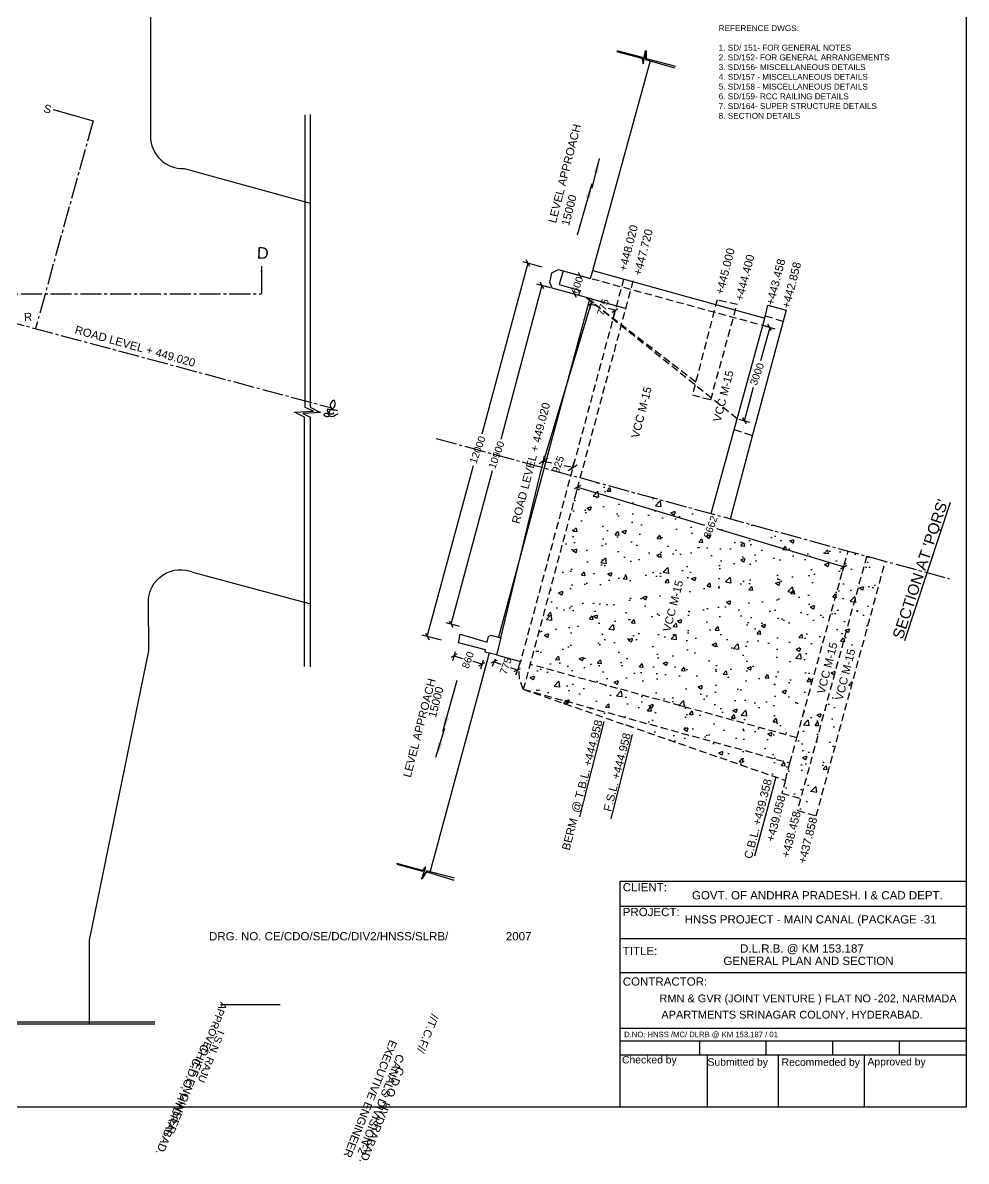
# Model space of a CAD drawing. Header units: inches. Extents: x 13587.5 to 13681, y 17072.3 to 17159.8.
# Drawn here: x 13648.66 to 13680.97, y 17072.35 to 17111.33 of the extents above; entities that cross this region are included whole.
import ezdxf

# ---------------------------------------------------------------- set-up
doc = ezdxf.new("R2010")
doc.units = ezdxf.units.IN
doc.header["$MEASUREMENT"] = 0
doc.linetypes.add('ACAD_ISO04W100', pattern=[30, 24, -3, 0, -3])
doc.linetypes.add('HIDDEN', pattern=[0.375, 0.25, -0.125])
for name, color, linetype in [('DIMENSION', 255, 'Continuous'), ('DRAWING', 2, 'Continuous'), ('Hatch', 7, 'Continuous'), ('TEXT', 255, 'Continuous'), ('TXT', 7, 'Continuous'), ('TXT @ 1', 7, 'Continuous')]:
    doc.layers.add(name, color=color, linetype=linetype)
doc.styles.add('Notes', font='arial.ttf', dxfattribs={"height": 0.1})
doc.styles.get("Standard").update_dxf_attribs({"font": 'arial.ttf'})
doc.dimstyles.get("Standard").update_dxf_attribs({"dimtxt": 0.18, "dimasz": 0.18, "dimexe": 0.18, "dimexo": 0.0625, "dimgap": 0.09, "dimtad": 0, "dimtih": 1, "dimtoh": 1, "dimdec": 4, "dimzin": 0, "dimdsep": 46, "dimtxsty": 'Standard', "dimblk": 'OBLIQUE', "dimcen": 0.09, "dimadec": 0, "dimazin": 0, "dimtfac": 1, "dimtdec": 4, "dimtofl": 0, "dimtmove": 0, "dimatfit": 3, "dimfxl": 1, "dimtolj": 1, "dimtzin": 0, "dimarcsym": 0})

# ---------------------------------------------------------------- blocks, each defined once
blk = doc.blocks.new('_Oblique')
at = {"color": 0, "linetype": 'ByBlock', "lineweight": -2}
blk.add_line((-0.5, -0.5), (0.5, 0.5), dxfattribs=at)
blk = doc.blocks.new('*D27')
at = {"layer": 'Defpoints', "color": 0, "transparency": 16777216}
for p in [(13666.441, 17102.333), (13666.79, 17102.239), (13663.681, 17090.64)]:
    blk.add_point(p, dxfattribs=at)
at = {"layer": 'DIMENSION', "color": 0, "lineweight": -2, "transparency": 16777216}
for p, q in [((13666.441, 17102.333), (13665.029, 17097.065)), ((13666.73, 17102.255), (13666.268, 17102.379)), ((13663.332, 17090.734), (13664.744, 17096.002)), ((13663.621, 17090.657), (13663.159, 17090.78))]:
    blk.add_line(p, q, dxfattribs=at)
at = {"layer": 'DIMENSION', "color": 0, "lineweight": -2, "transparency": 16777216, "xscale": 0.18, "yscale": 0.18, "zscale": 0.18}
for p, rotation in [((13666.441, 17102.333), 74.99441424920172), ((13663.332, 17090.734), 254.9944142492017)]:
    blk.add_blockref('_Oblique', p, dxfattribs=dict(at, rotation=rotation))
at = {"layer": 'DIMENSION', "color": 0, "transparency": 16777216, "insert": (13664.887, 17096.533), "char_height": 0.25, "attachment_point": 5, "rotation": 70}
blk.add_mtext('\\A1;10900', dxfattribs=at)
blk = doc.blocks.new('*D28')
at = {"layer": 'Defpoints', "color": 0, "transparency": 16777216}
for p in [(13666.51, 17102.95), (13662.517, 17090.315), (13663.066, 17090.167)]:
    blk.add_point(p, dxfattribs=at)
at = {"layer": 'DIMENSION', "color": 0, "lineweight": -2, "transparency": 16777216}
for p, q in [((13665.961, 17103.098), (13664.382, 17097.238)), ((13666.449, 17102.966), (13665.787, 17103.144)), ((13662.517, 17090.315), (13664.096, 17096.175)), ((13663.005, 17090.184), (13662.344, 17090.362))]:
    blk.add_line(p, q, dxfattribs=at)
at = {"layer": 'DIMENSION', "color": 0, "lineweight": -2, "transparency": 16777216, "xscale": 0.18, "yscale": 0.18, "zscale": 0.18}
for p, rotation in [((13665.961, 17103.098), 74.92113919384813), ((13662.517, 17090.315), 254.9211391938481)]:
    blk.add_blockref('_Oblique', p, dxfattribs=dict(at, rotation=rotation))
at = {"layer": 'DIMENSION', "color": 0, "transparency": 16777216, "insert": (13664.239, 17096.706), "char_height": 0.25, "attachment_point": 5, "rotation": 70}
blk.add_mtext('\\A1;12000', dxfattribs=at)
blk = doc.blocks.new('*D29')
at = {"layer": 'Defpoints', "color": 0, "transparency": 16777216}
for p in [(13666.494, 17096.323), (13666.474, 17096.233), (13667.474, 17096.006)]:
    blk.add_point(p, dxfattribs=at)
at = {"layer": 'Hatch', "color": 0, "lineweight": -2, "transparency": 16777216}
for p, q in [((13666.488, 17096.294), (13666.534, 17096.498)), ((13666.494, 17096.323), (13666.781, 17096.258)), ((13667.488, 17096.067), (13667.535, 17096.271)), ((13667.495, 17096.096), (13667.209, 17096.161))]:
    blk.add_line(p, q, dxfattribs=at)
at = {"layer": 'Hatch', "color": 0, "lineweight": -2, "transparency": 16777216, "xscale": 0.25, "yscale": 0.25, "zscale": 0.25}
for p, rotation in [((13666.494, 17096.323), 167.2082030766544), ((13667.495, 17096.096), 347.2082030766544)]:
    blk.add_blockref('_Oblique', p, dxfattribs=dict(at, rotation=rotation))
at = {"layer": 'Hatch', "color": 0, "transparency": 16777216, "insert": (13666.995, 17096.209), "char_height": 0.25, "attachment_point": 5, "rotation": 70}
blk.add_mtext('\\A1;925', dxfattribs=at)
blk = doc.blocks.new('*D30')
at = {"layer": 'Defpoints', "color": 0, "transparency": 16777216}
for p in [(13674, 17100.964), (13673.129, 17097.771), (13673.373, 17097.704)]:
    blk.add_point(p, dxfattribs=at)
at = {"layer": 'DIMENSION', "color": 0, "lineweight": -2, "transparency": 16777216}
for p, q in [((13674.244, 17100.897), (13673.931, 17099.748)), ((13674.06, 17100.947), (13674.418, 17100.85)), ((13673.373, 17097.704), (13673.686, 17098.852)), ((13673.189, 17097.754), (13673.547, 17097.657))]:
    blk.add_line(p, q, dxfattribs=at)
at = {"layer": 'DIMENSION', "color": 0, "lineweight": -2, "transparency": 16777216, "xscale": 0.18, "yscale": 0.18, "zscale": 0.18}
for p, rotation in [((13674.244, 17100.897), 74.7394224829273), ((13673.373, 17097.704), 254.7394224829273)]:
    blk.add_blockref('_Oblique', p, dxfattribs=dict(at, rotation=rotation))
at = {"layer": 'DIMENSION', "color": 0, "transparency": 16777216, "insert": (13673.808, 17099.3), "char_height": 0.25, "attachment_point": 5, "rotation": 70}
blk.add_mtext('\\A1;3000', dxfattribs=at)
blk = doc.blocks.new('*D31')
at = {"layer": 'Defpoints', "color": 0, "transparency": 16777216}
for p in [(13667.745, 17102.671), (13667.556, 17102.036), (13667.556, 17102.036)]:
    blk.add_point(p, dxfattribs=at)
at = {"layer": 'DIMENSION', "color": 0, "lineweight": -2, "transparency": 16777216}
for p, q in [((13667.685, 17102.689), (13667.572, 17102.722)), ((13667.745, 17102.671), (13667.744, 17102.669)), ((13667.496, 17102.053), (13667.383, 17102.087)), ((13667.556, 17102.036), (13667.556, 17102.037))]:
    blk.add_line(p, q, dxfattribs=at)
at = {"layer": 'DIMENSION', "color": 0, "lineweight": -2, "transparency": 16777216, "xscale": 0.1666666666666667, "yscale": 0.1666666666666667, "zscale": 0.1666666666666667}
for p, rotation in [((13667.745, 17102.671), 73.44741082987895), ((13667.556, 17102.036), 253.447410829879)]:
    blk.add_blockref('_Oblique', p, dxfattribs=dict(at, rotation=rotation))
at = {"layer": 'DIMENSION', "color": 0, "transparency": 16777216, "insert": (13667.65, 17102.353), "char_height": 0.25, "attachment_point": 5, "rotation": 70}
blk.add_mtext('\\A1;600', dxfattribs=at)
blk = doc.blocks.new('*D32')
at = {"layer": 'Defpoints', "color": 0, "transparency": 16777216}
for p in [(13668.134, 17101.745), (13668.121, 17101.697), (13668.956, 17101.532)]:
    blk.add_point(p, dxfattribs=at)
at = {"layer": 'DIMENSION', "color": 0, "lineweight": -2, "transparency": 16777216}
for p, q in [((13668.118, 17101.684), (13668.076, 17101.523)), ((13668.121, 17101.697), (13668.357, 17101.636)), ((13668.943, 17101.484), (13668.707, 17101.545)), ((13668.94, 17101.471), (13668.898, 17101.31))]:
    blk.add_line(p, q, dxfattribs=at)
at = {"layer": 'DIMENSION', "color": 0, "lineweight": -2, "transparency": 16777216, "xscale": 0.1666666666666667, "yscale": 0.1666666666666667, "zscale": 0.1666666666666667}
for p, rotation in [((13668.121, 17101.697), 165.4650143944354), ((13668.943, 17101.484), 345.4650143944354)]:
    blk.add_blockref('_Oblique', p, dxfattribs=dict(at, rotation=rotation))
at = {"layer": 'DIMENSION', "color": 0, "transparency": 16777216, "insert": (13668.532, 17101.59), "char_height": 0.25, "attachment_point": 5, "rotation": 70}
blk.add_mtext('\\A1;775', dxfattribs=at)
blk = doc.blocks.new('*D33')
at = {"layer": 'Defpoints', "color": 0, "transparency": 16777216}
for p in [(13663.429, 17089.654), (13663.489, 17089.855), (13664.448, 17089.569)]:
    blk.add_point(p, dxfattribs=at)
at = {"layer": 'DIMENSION', "color": 0, "lineweight": -2, "transparency": 16777216}
for p, q in [((13663.471, 17089.795), (13663.378, 17089.481)), ((13663.429, 17089.654), (13663.736, 17089.563)), ((13664.388, 17089.368), (13664.082, 17089.459)), ((13664.43, 17089.509), (13664.337, 17089.196))]:
    blk.add_line(p, q, dxfattribs=at)
at = {"layer": 'DIMENSION', "color": 0, "lineweight": -2, "transparency": 16777216, "xscale": 0.1666666666666667, "yscale": 0.1666666666666667, "zscale": 0.1666666666666667}
for p, rotation in [((13663.429, 17089.654), 163.400132280074), ((13664.388, 17089.368), 343.400132280074)]:
    blk.add_blockref('_Oblique', p, dxfattribs=dict(at, rotation=rotation))
at = {"layer": 'DIMENSION', "color": 0, "transparency": 16777216, "insert": (13663.909, 17089.511), "char_height": 0.25, "attachment_point": 5, "rotation": 70}
blk.add_mtext('\\A1;860', dxfattribs=at)
blk = doc.blocks.new('*D34')
at = {"layer": 'Defpoints', "color": 0, "transparency": 16777216}
for p in [(13664.856, 17089.6), (13665.655, 17089.311), (13665.602, 17089.164)]:
    blk.add_point(p, dxfattribs=at)
at = {"layer": 'DIMENSION', "color": 0, "lineweight": -2, "transparency": 16777216}
for p, q in [((13664.835, 17089.541), (13664.742, 17089.284)), ((13664.803, 17089.453), (13665.033, 17089.37)), ((13665.602, 17089.164), (13665.371, 17089.247)), ((13665.634, 17089.252), (13665.541, 17088.995))]:
    blk.add_line(p, q, dxfattribs=at)
at = {"layer": 'DIMENSION', "color": 0, "lineweight": -2, "transparency": 16777216, "xscale": 0.1666666666666667, "yscale": 0.1666666666666667, "zscale": 0.1666666666666667}
for p, rotation in [((13664.803, 17089.453), 160.0814561538622), ((13665.602, 17089.164), 340.0814561538622)]:
    blk.add_blockref('_Oblique', p, dxfattribs=dict(at, rotation=rotation))
at = {"layer": 'DIMENSION', "color": 0, "transparency": 16777216, "insert": (13665.202, 17089.309), "char_height": 0.25, "attachment_point": 5, "rotation": 70}
blk.add_mtext('\\A1;775', dxfattribs=at)
blk = doc.blocks.new('*D85')
at = {"layer": 'Defpoints', "color": 0, "transparency": 16777216}
for p in [(13667.681, 17095.499), (13676.795, 17092.765), (13676.774, 17092.696)]:
    blk.add_point(p, dxfattribs=at)
at = {"layer": 'DIMENSION', "color": 0, "lineweight": -2, "transparency": 16777216}
for p, q in [((13667.663, 17095.439), (13667.609, 17095.258)), ((13667.661, 17095.43), (13672.009, 17094.126)), ((13676.774, 17092.696), (13672.426, 17094)), ((13676.777, 17092.705), (13676.722, 17092.524))]:
    blk.add_line(p, q, dxfattribs=at)
at = {"layer": 'DIMENSION', "color": 0, "lineweight": -2, "transparency": 16777216, "xscale": 0.18, "yscale": 0.18, "zscale": 0.18}
for p, rotation in [((13667.661, 17095.43), 163.3005689006926), ((13676.774, 17092.696), 343.3005689006926)]:
    blk.add_blockref('_Oblique', p, dxfattribs=dict(at, rotation=rotation))
at = {"layer": 'DIMENSION', "color": 0, "transparency": 16777216, "insert": (13672.217, 17094.063), "char_height": 0.25, "attachment_point": 5, "rotation": 70}
blk.add_mtext('\\A1;8662', dxfattribs=at)

msp = doc.modelspace()

# ---------------------------------------------------------------- hatches: boundary and pattern name
at = {"layer": 'Hatch'}
h = msp.add_hatch(dxfattribs=at)
h.set_pattern_fill('AR-CONC', color=256, scale=0.2, style=0)
h.set_pattern_definition([(50, (0, 0), (1.434520365, -0.12550427), [0.15, -1.65]), (355, (0, 0), (-0.27750267, 1.50438427), [0.12, -1.32]), (100.4514, (0.1195, -0.0105), (1.15701876, 1.37887908), [0.12748038, -1.40228422]), (46.1842, (0, 0.4), (2.1344821, -0.33103803), [0.225, -2.475]), (96.6356, (0.1779, 0.3724), (1.86932541, 1.94823574), [0.19122058, -2.103426]), (351.1842, (0, 0.4), (1.8693239, 1.9482372), [0.18, -1.98]), (21, (0.2, 0.3), (1.193814104, -0.80523778), [0.15, -1.65]), (326, (0.2, 0.3), (0.48663066, 1.45030009), [0.12, -1.32]), (71.4514, (0.2995, 0.2329), (1.68044526, 0.64506099), [0.12748038, -1.40228422]), (37.5, (0, 0), (0.024319711, 0.665787708), [0, -1.304, 0, -1.34, 0, -1.325]), (7.5, (0, 0), (0.526139075, 0.788823424), [0, -0.764, 0, -1.274, 0, -0.505]), (327.5, (-0.446, 0), (1.067644872, -0.045109743), [0, -0.5, 0, -1.56, 0, -2.07]), (317.5, (-0.646, 0), (1.16637234, 0.200209965), [0, -0.65, 0, -1.036, 0, -1.47])])
h.paths.add_polyline_path([(13667.74842, 17095.74939), (13678.20232, 17092.89216), (13675.83601, 17084.17286), (13675.1904, 17084.36264), (13675.30036, 17084.76641), (13674.65613, 17084.94538), (13674.78015, 17085.38887), (13665.80437, 17088.50577), (13666.03433, 17089.36262)])

# ---------------------------------------------------------------- linework, layer by layer
at = {"layer": 'DIMENSION'}
for points in [[(13668.1745, 17101.86929), (13669.28845, 17101.55715)], [(13664.88665, 17089.6917), (13665.70902, 17089.45797), (13665.65507, 17089.31073)]]:
    msp.add_lwpolyline(points, dxfattribs=at)
at = {"layer": 'DRAWING'}
for points in [[(13680.97152, 17074.19685), (13587.58711, 17074.19685), (13587.58711, 17159.84812), (13680.97152, 17159.84812)], [(13669.1233, 17081.94203), (13680.97152, 17081.94203), (13680.97152, 17074.19685), (13669.1233, 17074.19685)]]:
    msp.add_lwpolyline(points, close=True, dxfattribs=at)
for points in [[(13651.0964, 17138.18179), (13651.0964, 17135.16333), (13653.03583, 17125.3612), (13653.03583, 17107.44128, 0.42871273), (13654.19164, 17106.34103), (13658.50774, 17105.15406)], [(13650.94661, 17077.04525), (13650.94661, 17079.92044), (13652.98273, 17089.82189), (13652.96702, 17091.48977, -0.54692454), (13654.52193, 17092.50686), (13658.46636, 17091.44447)]]:
    msp.add_lwpolyline(points, format="xyb", dxfattribs=at)
at = {"layer": 'DRAWING', "linetype": 'ACAD_ISO04W100', "ltscale": 0.03}
for points in [[(13588.88308, 17116.97302), (13659.24911, 17098.14021)], [(13651.07179, 17107.97315), (13649.09232, 17100.82824)], [(13624.1171, 17102.05164), (13656.83819, 17102.05164)], [(13662.81545, 17097.09765), (13680.39916, 17092.29173)]]:
    msp.add_lwpolyline(points, dxfattribs=at)
at = {"layer": 'DRAWING'}
for points in [[(13668.99465, 17110.34575), (13669.85802, 17110.11557), (13669.90652, 17109.92416), (13669.99868, 17110.33606), (13669.98624, 17110.06744), (13670.98309, 17109.78919)], [(13669.00911, 17110.38166), (13669.87131, 17110.15528), (13669.90951, 17109.99173), (13669.99139, 17110.37928), (13670.01483, 17110.34416), (13670.01222, 17110.10222), (13671.01318, 17109.84553)], [(13668.1842, 17102.84636), (13670.15978, 17110.04215)], [(13658.31405, 17089.28613), (13658.31405, 17097.82423), (13657.97328, 17097.99697), (13658.61461, 17098.02905), (13658.33856, 17098.15427), (13658.33856, 17108.17578)], [(13658.50774, 17108.18728), (13658.50774, 17098.17202), (13658.85501, 17097.98638), (13658.2521, 17097.95159), (13658.50036, 17097.82876), (13658.50036, 17089.27617)], [(13665.03353, 17090.27355), (13666.43562, 17096.10575), (13668.1745, 17101.86929), (13666.79029, 17102.23903), (13666.71597, 17102.44278), (13666.77766, 17102.7662), (13667.00901, 17102.87786), (13668.10777, 17102.5689), (13668.1842, 17102.84636), (13674.06942, 17101.21887), (13674.18134, 17101.65939), (13674.81096, 17101.4834), (13673.64623, 17097.16982), (13672.89105, 17094.33418)], [(13667.17326, 17102.83167), (13667.02836, 17102.36678), (13667.75519, 17102.16536), (13667.69375, 17101.9977)], [(13668.08303, 17101.90108), (13664.95052, 17090.29524)], [(13672.24209, 17094.52119), (13674.06942, 17101.21887)], [(13664.88665, 17089.6917), (13664.49802, 17089.77507), (13664.50954, 17089.85268), (13663.58075, 17090.10178), (13663.64608, 17090.39535), (13664.56496, 17090.12166), (13664.61157, 17090.31315), (13664.69406, 17090.36225), (13665.03353, 17090.27355), (13664.88665, 17089.6917)], [(13664.63103, 17089.74847), (13662.60487, 17082.23009)], [(13674.44917, 17085.5038), (13673.72013, 17082.79434)], [(13661.47043, 17082.52301), (13662.35156, 17082.28267), (13662.44111, 17082.3823), (13662.31933, 17082.0162), (13662.35603, 17082.02956), (13662.50128, 17082.25709), (13663.42173, 17081.97396)], [(13663.44698, 17082.0377), (13662.48939, 17082.29356), (13662.34464, 17082.04512), (13662.46713, 17082.43818), (13662.34836, 17082.30469), (13661.4771, 17082.54024)], [(13669.1233, 17081.08275), (13680.97152, 17081.08275)], [(13669.1233, 17079.9706), (13680.97152, 17079.9706)], [(13669.1233, 17078.80711), (13680.97152, 17078.80711)], [(13594.67254, 17076.93883), (13624.20737, 17076.93883), (13624.29292, 17077.27678), (13624.56375, 17076.55133), (13624.78036, 17077.04862), (13653.18468, 17077.04862)], [(13594.70052, 17077.02966), (13624.16205, 17077.02966), (13624.29208, 17077.49842), (13624.57095, 17076.65621), (13624.74404, 17077.12375), (13653.192, 17077.12375)], [(13669.1233, 17076.9063), (13680.97152, 17076.9063)], [(13669.1233, 17076.47432), (13680.97152, 17076.47432)], [(13671.83341, 17076.47432), (13671.83341, 17075.99652)], [(13674.11375, 17076.47432), (13674.11375, 17075.99652)], [(13676.39461, 17076.47432), (13676.39461, 17075.99652)], [(13678.67066, 17076.47432), (13678.67066, 17075.99652)], [(13669.1233, 17075.99652), (13680.97152, 17075.99652)], [(13672.09938, 17075.99652), (13672.09938, 17074.19685)], [(13674.53427, 17075.99652), (13674.53427, 17074.19685)], [(13677.47486, 17075.99652), (13677.47486, 17074.19685)]]:
    msp.add_lwpolyline(points, dxfattribs=at)
at = {"layer": 'DRAWING', "linetype": 'HIDDEN'}
for points in [[(13669.23987, 17102.55443), (13665.70902, 17089.45797)], [(13674.18897, 17100.91199), (13668.10777, 17102.5689)], [(13669.55806, 17102.49215), (13665.80437, 17088.50577), (13665.66828, 17088.86852), (13665.65507, 17089.31073)], [(13673.12863, 17097.77061), (13667.94775, 17101.92411)], [(13671.70944, 17099.02766), (13668.14365, 17101.76706)], [(13671.59479, 17098.5876), (13672.22217, 17098.42224), (13673.12237, 17101.68151), (13672.43968, 17101.83947), (13671.59479, 17098.5876)], [(13674.08846, 17101.29381), (13674.70837, 17101.10343)], [(13673.02731, 17097.39927), (13673.65377, 17097.19776)], [(13665.80437, 17088.50577), (13674.78015, 17085.38887), (13674.93223, 17085.98489), (13675.17023, 17086.8461), (13676.79486, 17092.76483), (13676.93239, 17093.23926)], [(13677.56094, 17093.06747), (13675.1904, 17084.36264), (13675.83601, 17084.17286), (13678.20232, 17092.89216)], [(13675.17023, 17086.8461), (13666.03433, 17089.36262)], [(13665.80437, 17088.50577), (13674.93198, 17085.98391)], [(13674.78015, 17085.38887), (13674.65613, 17084.94538), (13675.30036, 17084.76641)]]:
    msp.add_lwpolyline(points, dxfattribs=at)
at = {"layer": 'DRAWING'}
msp.add_spline([(13659.44934, 17097.9409), (13659.19398, 17097.84873), (13659.19398, 17098.07301), (13659.32935, 17098.1621), (13659.32012, 17098.40174), (13659.20013, 17098.16517), (13659.4278, 17098.05765), (13659.20321, 17098.07915), (13659.0863, 17098.08222), (13659.12937, 17097.94397), (13659.13245, 17097.84873), (13659.00938, 17097.87024), (13658.98785, 17097.93168), (13659.10476, 17097.95319), (13659.24936, 17097.93476), (13659.30947, 17097.95552), (13659.30872, 17097.98469)], degree=3, dxfattribs=at)
at = {"layer": 'TXT'}
for p, q in [((13655.43985, 17077.71688), (13657.47835, 17077.71688)), ((13655.44091, 17077.71931), (13657.47941, 17077.71931))]:
    msp.add_line(p, q, dxfattribs=at)

# ---------------------------------------------------------------- texts
at = {"layer": 'DIMENSION', "insert": (13672.49465, 17111.24342), "char_height": 0.2, "width": 6.0251852, "attachment_point": 1}
msp.add_mtext('REFERENCE DWGS:\\P\\P1. SD/ 151- FOR GENERAL NOTES\\P2. SD/152- FOR GENERAL ARRANGEMENTS\\P3. SD/156- MISCELLANEOUS DETAILS\\P4. SD/157 - MISCELLANEOUS DETAILS\\P5. SD/158 - MISCELLANEOUS DETAILS\\P6. SD/159- RCC RAILING DETAILS\\P7. SD/164- SUPER STRUCTURE DETAILS\\P8. SECTION DETAILS', dxfattribs=at)
at = {"layer": 'TEXT'}
for s, height, rotation, p in [('S', 0.27648, 344.27013, (13649.35297, 17108.28075)), ('LEVEL APPROACH', 0.27648, 75.668613, (13666.92258, 17104.44945)), ('15000', 0.27648, 75.668613, (13667.37028, 17104.35635)), ('+448.020', 0.27648, 75.668613, (13669.33287, 17102.79522)), ('+447.720', 0.27648, 75.668613, (13669.8395, 17102.6506)), ('D', 0.39813, 357.501203, (13656.67509, 17103.25486)), ('+445.000', 0.27648, 75.668613, (13672.64915, 17102.00047)), ('+444.400', 0.27648, 75.668613, (13673.32138, 17101.77964)), ('+443.458', 0.27648, 75.668613, (13674.38005, 17101.63375)), ('+442.858', 0.27648, 75.668613, (13674.91997, 17101.52364)), ('R', 0.27648, 2.689116, (13648.71123, 17101.11397)), ('ROAD LEVEL + 449.020', 0.27648, 344.27013, (13650.42216, 17100.69746)), ('VCC M-15', 0.27648, 75.668613, (13672.56098, 17097.63954)), ('VCC M-15', 0.27648, 75.668613, (13669.7596, 17097.08327)), ('ROAD LEVEL + 449.020', 0.27648, 75.668613, (13665.67207, 17094.15529)), ("%%USECTION AT 'PQRS'", 0.3762887, 71.728684, (13678.79306, 17090.19766)), ('VCC M-15', 0.27648, 75.668613, (13670.83831, 17090.45295)), ('VCC M-15', 0.27648, 75.668613, (13676.12154, 17088.32858)), ('VCC M-15', 0.27648, 75.668613, (13676.73327, 17088.10389)), ('LEVEL APPROACH', 0.27648, 75.668613, (13661.94807, 17085.4682)), ('15000', 0.27648, 75.668613, (13662.80921, 17087.51393)), ('BERM %%U @ T.B.L. +444.958', 0.27648, 75.668613, (13667.38577, 17082.97223)), ('  %%U  F.S.L. +444.958', 0.27648, 75.668613, (13668.70387, 17083.88288)), ('C.B.L. +439.358', 0.27648, 75.668613, (13673.62685, 17082.68186)), ('+439.058', 0.27648, 75.668613, (13674.38653, 17083.26794)), ('+438.458', 0.27648, 75.668613, (13674.90764, 17082.7217)), ('+437.858', 0.27648, 75.668613, (13675.47435, 17082.5175))]:
    msp.add_text(s, height=height, rotation=rotation, dxfattribs=at).set_placement(p)
for s, height, p in [('CLIENT:', 0.282217, (13669.20979, 17081.59056)), ('GOVT. OF ANDHRA PRADESH. I & CAD DEPT.', 0.2822166, (13671.58097, 17081.31312)), ('PROJECT:', 0.282217, (13669.20979, 17080.74117)), ('HNSS PROJECT - MAIN CANAL (PACKAGE -31', 0.2822166, (13671.3282, 17080.48817)), ('DRG. NO. CE/CDO/SE/DC/DIV2/HNSS/SLRB/                  2007', 0.2822166, (13655.04276, 17079.91014)), ('TITLE:', 0.282217, (13669.20979, 17079.40546)), ('D.L.R.B. @ KM 153.187', 0.2822166, (13673.22804, 17079.49151)), ('GENERAL PLAN AND SECTION', 0.2822166, (13672.6565, 17079.06746)), ('CONTRACTOR:', 0.2822166, (13669.20979, 17078.35958)), ('RMN & GVR (JOINT VENTURE ) FLAT NO -202, NARMADA', 0.2681057, (13670.46813, 17077.78854)), ('APARTMENTS SRINAGAR COLONY, HYDERABAD.', 0.2681057, (13670.53232, 17077.23277)), ('D.NO: HNSS /MC/ DLRB @ KM 153.187 / 01', 0.187674, (13669.25858, 17076.59551)), ('Checked by', 0.253995, (13669.18333, 17075.69648)), ('Submitted by', 0.2539949, (13672.11249, 17075.62059)), ('Recommeded by', 0.2539949, (13674.64846, 17075.61562)), ('Approved by', 0.2539949, (13677.59057, 17075.62904))]:
    msp.add_text(s, height=height, dxfattribs=at).set_placement(p)
at = {"layer": 'TXT @ 1', "style": 'Notes'}
for s, height, p in [('APPROVED ', 0.25, (13655.4391, 17077.81563)), ('APPROVED ', 0.25, (13655.44016, 17077.81806)), ('//T.C.F//', 0.275, (13662.66052, 17077.41336)), ('I.S.N. RAJU', 0.25, (13655.3496, 17076.84813)), ('I.S.N. RAJU', 0.25, (13655.35066, 17076.85056)), ('EXECUTIVE ENGINEER', 0.275, (13661.23577, 17076.52586)), ('EXECUTIVE ENGINEER', 0.275, (13661.23683, 17076.52828)), ('CHIEF ENGINEER,', 0.275, (13654.7881, 17076.38488)), ('CHIEF ENGINEER,', 0.275, (13654.78916, 17076.38731)), ('C.D.O, HYDRABAD.', 0.275, (13654.51985, 17075.90488)), ('C.D.O, HYDRABAD.', 0.275, (13654.52091, 17075.90731)), ('CANALS DIVISION-2', 0.275, (13661.48452, 17076.04361)), ('CANALS DIVISION-2', 0.275, (13661.48558, 17076.04603)), ('C.D.O, HYDRABAD.', 0.275, (13661.48477, 17075.60111)), ('C.D.O, HYDRABAD.', 0.275, (13661.48583, 17075.60353))]:
    msp.add_text(s, height=height, rotation=248.185399, dxfattribs=at).set_placement(p)

# ---------------------------------------------------------------- dimensions: what is measured, and where the dimension line sits
at = {"layer": 'DIMENSION'}
for p1, p2, distance, text, override, picture, middle in [((13666.50962, 17102.94991), (13663.06567, 17090.16732), -0.5679, '12000', {"dimtxt": 0.25}, '*D28', (13664.2393, 17096.70635)), ((13663.68122, 17090.64037), (13666.79029, 17102.23903), 0.36111, '10900', {"dimtxt": 0.25}, '*D27', (13664.88695, 17096.5332)), ((13668.95584, 17101.53168), (13668.13355, 17101.74487), 0.04939, '775', {"dimtxt": 0.25, "dimasz": 0.166667, "dimgap": 0.052632}, '*D32', (13668.5323, 17101.59046)), ((13673.99976, 17100.96354), (13673.12863, 17097.77061), 0.25322, '3000', {"dimtxt": 0.25}, '*D30', (13673.80849, 17099.30043)), ((13667.68121, 17095.49896), (13676.79486, 17092.76483), -0.07187, '8662', {"dimtxt": 0.25}, '*D85', (13672.21738, 17094.06306)), ((13664.44777, 17089.56887), (13663.48926, 17089.85462), 0.20943, '860', {"dimtxt": 0.25, "dimasz": 0.166667, "dimgap": 0.052632}, '*D33', (13663.90868, 17089.51104)), ((13664.85637, 17089.60015), (13665.65507, 17089.31073), -0.15628, '775', {"dimtxt": 0.25, "dimasz": 0.166667, "dimgap": 0.052632}, '*D34', (13665.20248, 17089.30851))]:
    dim = msp.add_aligned_dim(p1=p1, p2=p2, distance=distance, text=text, dimstyle='Standard', override=override, dxfattribs=at)
    dim.commit()
    dim.dimension.update_dxf_attribs({"geometry": picture, "text_midpoint": middle, "text_rotation": 70})
dim = msp.add_linear_dim(base=(13667.55579, 17102.03557), p1=(13667.74488, 17102.67098), p2=(13667.556, 17102.0355), angle=253.447411, text='600', dimstyle='Standard', override={"dimtxt": 0.25, "dimasz": 0.166667, "dimgap": 0.052632}, dxfattribs=at)
dim.commit()
dim.dimension.update_dxf_attribs({"geometry": '*D31', "text_midpoint": (13667.65022, 17102.3533), "dimtype": 161, "text_rotation": 70})
at = {"layer": 'Hatch'}
dim = msp.add_aligned_dim(p1=(13667.47444, 17096.0062), p2=(13666.47411, 17096.23332), distance=-0.09187, text='925', dimstyle='Standard', override={"dimtxt": 0.25, "dimasz": 0.25}, dxfattribs=at)
dim.commit()
dim.dimension.update_dxf_attribs({"geometry": '*D29', "text_midpoint": (13666.99462, 17096.20936), "text_rotation": 70})

# ---------------------------------------------------------------- leaders
at = {"layer": 'DIMENSION'}
for points, override in [([(13668.40754, 17106.68124), (13668.14787, 17105.66818)], {"dimasz": 0.5}), ([(13668.14787, 17105.80953), (13667.65119, 17104.05352)], {"dimasz": 0.5, "dimgap": 0.09, "dimtad": 0}), ([(13663.04578, 17087.05881), (13663.53435, 17088.8171)], {"dimasz": 0.5, "dimgap": 0.09, "dimtad": 0}), ([(13662.81445, 17086.17915), (13663.11926, 17087.17956)], {"dimasz": 0.5})]:
    msp.add_leader(points, dimstyle='Standard', override=override, dxfattribs=at)
at = {"layer": 'DRAWING'}
for points in [[(13649.70899, 17108.35648), (13651.07179, 17107.97315)], [(13656.83659, 17102.989), (13656.83659, 17102.05549)]]:
    msp.add_leader(points, dimstyle='Standard', override={"dimgap": 0.09, "dimtad": 0}, dxfattribs=at)

doc.saveas('drawing.dxf')
